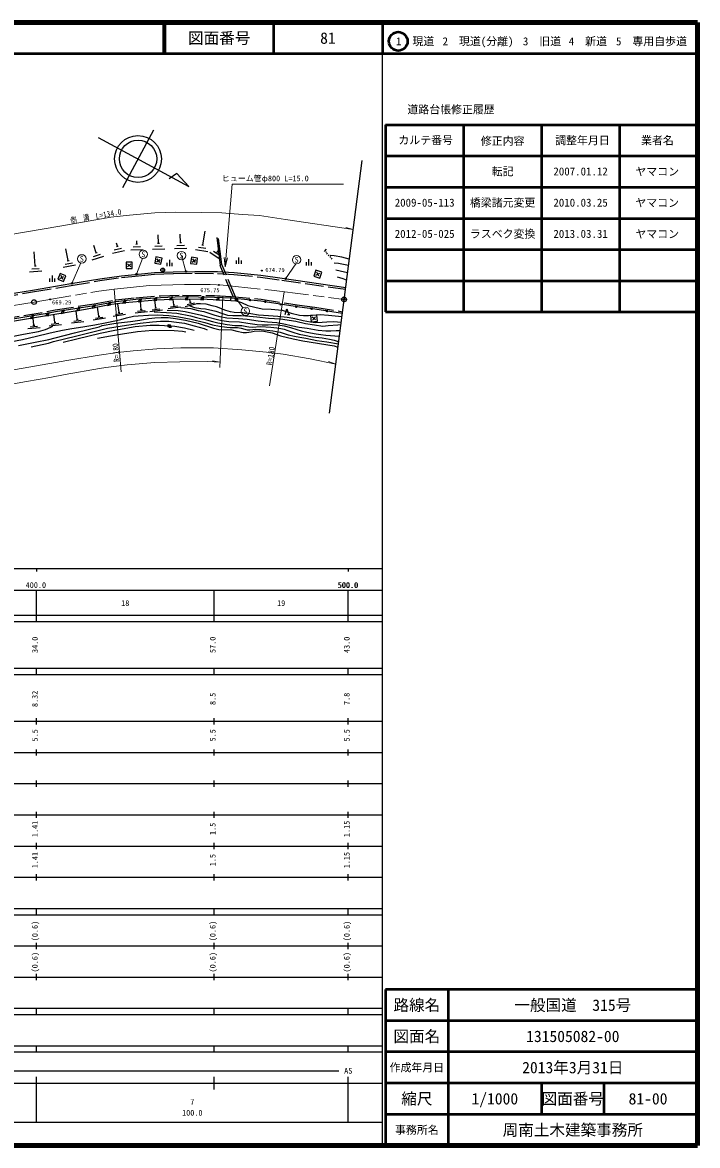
# Model space of a CAD drawing. Units: millimetres, scale not verified. Extents: x 40000 to 680000, y 20000 to 380000.
# Drawn here: x 463543 to 680000, y 20000 to 380000 of the extents above; entities that cross this region are included whole.
import ezdxf
from ezdxf.enums import TextEntityAlignment as Align

# ---------------------------------------------------------------- set-up
doc = ezdxf.new("R2010")
doc.units = ezdxf.units.MM
doc.header["$LTSCALE"] = 1000
doc.header["$PDMODE"] = 32
doc.header["$PDSIZE"] = 500
doc.linetypes.add('CHAIN', pattern=[18.5, 12, -1.5, 3.5, -1.5])
doc.linetypes.add('DASHED', pattern=[7.5, 6, -1.5])
for name, color, linetype, lineweight in [('M-BGD', 7, 'Continuous', 25), ('M-BMK', 2, 'CHAIN', 13), ('M-BMK-OTRS', 5, 'Continuous', 25), ('M-BMK-SRVR', 3, 'Continuous', 25), ('M-STR-HTXT', 7, 'Continuous', 13), ('M-STR-STRC', 7, 'Continuous', 25), ('M-TTL', 2, 'Continuous', 140), ('M-TTL-BAND', 7, 'Continuous', 25), ('M-TTL-FRAM', 2, 'Continuous', 50), ('M-TTL-LINE', 7, 'Continuous', 50)]:
    doc.layers.add(name, color=color, linetype=linetype, lineweight=lineweight)
doc.layers.add('M-OTRS', color=6, linetype='Continuous')
doc.layers.add('M-TTL-TXT', color=7, linetype='Continuous')
doc.styles.add('ＭＳ ゴシック', font='')
doc.styles.get('ＭＳ ゴシック').set_extended_font_data('MS Gothic')

# ---------------------------------------------------------------- blocks, each defined once
blk = doc.blocks.new('open_arrow')
at = {"color": 0, "linetype": 'Continuous', "lineweight": -2}
blk.add_lwpolyline([(7.5, 1.25), (0, 0), (7.5, -1.25)], dxfattribs=at)

msp = doc.modelspace()

# ---------------------------------------------------------------- linework, layer by layer
at = {"layer": 'M-BGD'}
for p, q in [((500195, 308995), (500164, 309976)), ((507160, 309214), (507073, 311976)), ((514241, 309437), (514157, 312104)), ((521330, 308701), (522093, 313136)), ((525913, 311087), (526899, 302135)), ((527521, 302397), (526439, 310697)), ((467641, 301984), (467305, 306472)), ((478195, 303658), (477466, 307433)), ((487191, 306191), (486440, 308493)), ((486925, 306105), (487458, 306278)), ((492412, 306046), (496313, 306931)), ((492993, 307101), (495333, 307632)), ((493691, 308182), (494237, 308306)), ((493964, 308244), (493728, 309281)), ((498252, 307133), (502250, 307259)), ((499024, 308058), (501422, 308133)), ((499915, 308986), (500475, 309004)), ((505217, 307352), (509215, 307478)), ((505989, 308277), (508388, 308352)), ((506880, 309205), (507440, 309223)), ((512299, 307575), (516297, 307700)), ((513070, 308499), (515469, 308575)), ((513961, 309428), (514521, 309445)), ((519054, 307266), (522996, 306588)), ((519995, 308017), (522361, 307611)), ((521055, 308748), (521606, 308654)), ((523618, 306404), (526939, 304174)), ((524784, 306705), (526777, 305368)), ((525781, 306037), (526372, 306918)), ((526282, 306784), (526372, 306918)), ((560954, 307341), (560306, 306622)), ((561038, 306516), (560775, 306224)), ((477188, 302547), (479544, 303002)), ((477920, 303605), (478470, 303712)), ((485849, 303860), (489651, 305101)), ((486330, 304964), (488611, 305708)), ((498244, 301649), (497244, 302649)), ((497244, 301649), (498244, 302649)), ((506557, 303268), (507730, 304059)), ((507539, 303077), (506748, 304250)), ((509947, 301876), (509947, 302922)), ((510747, 301876), (510747, 303869)), ((511547, 301876), (511547, 302922)), ((518009, 303210), (519146, 304051)), ((518998, 303062), (518157, 304199)), ((532147, 302637), (532147, 303682)), ((532947, 302637), (532947, 304629)), ((533747, 302637), (533747, 303682)), ((554579, 302115), (554579, 303160)), ((555379, 302115), (555379, 304107)), ((556179, 302115), (556179, 303160)), ((561345, 305969), (561082, 305678)), ((561856, 305509), (561593, 305218)), ((562389, 304909), (562126, 304618)), ((562820, 304384), (562557, 304092)), ((465781, 300040), (469770, 300339)), ((466512, 300997), (468905, 301176)), ((467362, 301963), (467920, 302005)), ((473154, 296911), (473154, 298903)), ((476454, 297592), (475905, 298895)), ((476573, 301512), (480500, 302271)), ((508506, 301253), (508506, 300053)), ((557590, 299034), (558862, 299653)), ((558535, 298708), (557916, 299979)), ((472354, 296911), (472354, 297956)), ((473954, 296911), (473954, 297956)), ((475527, 297969), (476831, 298518)), ((506787, 291805), (506163, 291754)), ((511782, 292015), (511156, 291995)), ((516780, 292087), (516154, 292096)), ((521780, 292015), (521154, 292024)), ((526777, 291881), (526152, 291913)), ((482013, 288596), (481395, 288498)), ((485844, 288424), (486818, 288600)), ((486951, 289383), (486334, 289273)), ((488044, 285838), (487576, 288738)), ((490763, 289315), (491738, 289492)), ((491874, 290257), (491257, 290147)), ((494510, 287031), (494071, 289816)), ((495711, 290030), (496693, 290158)), ((496828, 290911), (496206, 290843)), ((500689, 290491), (501676, 290575)), ((501803, 291403), (501180, 291353)), ((501320, 287980), (501878, 288033)), ((501599, 288006), (501357, 290548)), ((505163, 287879), (507544, 288181)), ((505671, 290917), (506658, 291001)), ((506297, 288476), (505985, 290943)), ((506019, 288441), (506575, 288511)), ((510278, 288269), (514239, 288826)), ((510666, 291123), (511656, 291158)), ((511007, 288826), (513384, 289160)), ((511856, 289400), (512410, 289478)), ((512133, 289439), (511890, 291166)), ((515663, 291247), (516654, 291244)), ((515697, 288921), (519576, 289896)), ((516363, 289552), (518690, 290138)), ((517145, 290213), (517688, 290350)), ((517417, 290281), (517175, 291242)), ((520663, 291230), (521654, 291226)), ((525659, 291059), (526648, 291003)), ((536743, 291084), (536120, 291144)), ((541707, 290504), (541089, 290601)), ((546647, 289728), (546028, 289825)), ((551586, 288952), (550968, 289049)), ((556543, 288303), (555923, 288382)), ((466122, 285097), (467100, 285257)), ((467219, 286130), (466601, 286030)), ((467185, 282953), (466995, 285240)), ((471055, 285915), (472032, 286079)), ((472150, 286957), (471536, 286834)), ((473937, 283877), (473642, 286349)), ((475986, 286742), (476963, 286906)), ((477074, 287816), (476456, 287718)), ((479976, 284252), (482359, 284541)), ((481113, 284843), (480786, 287547)), ((480835, 284809), (481391, 284877)), ((480917, 287569), (481894, 287733)), ((486212, 284631), (490161, 285267)), ((486930, 285202), (489300, 285584)), ((487767, 285793), (488320, 285882)), ((492675, 285830), (496626, 286454)), ((493395, 286400), (495766, 286773)), ((494234, 286987), (494787, 287075)), ((499693, 286921), (503675, 287300)), ((500447, 287444), (502836, 287672)), ((504426, 287332), (508394, 287835)), ((548565, 286415), (549317, 286415)), ((557552, 284655), (556471, 285567)), ((556555, 284571), (557467, 285652)), ((561484, 287537), (560866, 287636)), ((465267, 281890), (469253, 282222)), ((466027, 282405), (468418, 282604)), ((466906, 282930), (467464, 282976)), ((472058, 282747), (476030, 283221)), ((472799, 283288), (475182, 283573)), ((473659, 283844), (474215, 283911)), ((479236, 283709), (483207, 284190)), ((510553, 282303), (511303, 282303))]:
    msp.add_line(p, q, dxfattribs=at)
at = {"layer": 'M-BGD', "linetype": 'DASHED'}
for p, q in [((531107, 292126), (526899, 302135)), ((531870, 292053), (527521, 302397))]:
    msp.add_line(p, q, dxfattribs=at)
at = {"layer": 'M-BGD'}
for points in [[(496744, 301149), (498744, 301149), (498744, 303149), (496744, 303149)], [(505971, 302872), (507935, 302491), (508316, 304454), (506353, 304836)], [(517440, 302789), (519418, 302493), (519715, 304471), (517737, 304767)], [(474876, 297695), (476728, 296940), (477482, 298793), (475630, 299547)], [(556954, 298724), (558845, 298072), (559497, 299963), (557607, 300615)], [(530477, 292187), (531870, 292053), (531737, 290660), (530343, 290793)], [(556099, 284030), (558092, 284199), (557923, 286192), (555930, 286023)]]:
    msp.add_lwpolyline(points, close=True, dxfattribs=at)
for points in [[(568345, 304132), (565984, 304719), (563450, 305156), (562204, 305298)], [(568076, 302049), (564925, 302724), (563492, 302885)], [(433215, 288818), (456019, 292462), (466715, 294213), (479044, 296286), (488311, 297849), (495252, 298829), (500697, 299334), (505857, 299899), (511911, 300111), (518808, 300223), (526092, 300139), (531400, 299811), (539985, 298974), (546812, 298009), (567179, 295079)], [(567775, 299709), (565425, 300248), (564000, 300563)], [(567477, 297398), (566323, 297775), (565270, 298113), (564552, 298327)], [(361020, 273904), (374019, 274209), (389905, 274767), (413519, 277321), (430241, 280067), (449212, 283202), (471495, 286825), (474088, 287345), (486567, 289315), (493507, 290546), (499937, 291253), (507825, 291888), (514889, 292114), (525135, 291967), (530440, 291688), (539996, 290772), (552322, 288836), (557258, 288213), (566112, 286796)], [(530343, 290793), (522786, 291222), (514312, 291252), (506270, 290968), (496484, 290131), (492116, 289561), (483735, 288041), (468664, 285514), (450651, 282562), (436895, 280447), (412760, 276428), (395271, 274667), (383593, 273427), (383475, 274541)], [(514314, 288602), (517518, 288319), (519928, 287698), (521745, 287330), (525194, 286159), (526881, 285729), (529071, 285277), (532855, 285080), (535597, 284854), (539148, 284321), (542121, 284001), (545077, 283876), (547935, 283323), (549654, 282893), (552309, 282338), (554801, 282003), (558369, 281412), (560831, 281105), (562377, 281125), (564119, 281232), (564899, 281239), (565396, 281231)], [(517174, 289167), (518661, 288660), (520687, 288314), (522191, 288217), (525513, 287448), (527401, 286788), (529334, 286201), (531012, 286062), (533625, 286037), (536309, 285803), (538710, 285668), (542478, 285241), (546290, 285002), (551156, 284231), (554302, 283502), (557195, 283069), (559819, 282699), (561526, 282837), (564624, 283061), (565640, 283130)], [(565724, 283781), (563411, 284036), (561117, 283940), (559654, 283773), (557550, 283721), (555918, 283961), (553558, 284398), (550914, 285003), (548439, 285405), (545437, 285723), (542438, 285924), (539267, 286129), (536717, 286637), (534208, 286933), (531419, 287037), (530296, 287204), (528719, 287633), (525721, 288807), (524354, 289135), (522462, 289660), (520605, 289804), (519345, 289841)], [(531761, 290916), (533821, 290274), (535781, 289276), (538070, 288712), (540365, 288223), (543270, 288049), (546856, 287733), (549732, 286768), (552325, 286226), (553612, 286059), (555216, 286084), (558963, 286408), (561682, 286188), (565976, 285741)], [(547778, 286415), (548360, 288197), (548942, 286415)], [(460130, 277683), (463550, 278327), (468056, 279450), (471983, 280371), (473433, 280731), (476383, 281389), (479372, 281928), (482886, 282390), (486750, 283039), (490031, 283731), (493732, 284496), (495074, 284821), (496912, 285361), (499128, 285846), (500697, 286006), (503906, 286147), (506866, 286281), (510517, 286084), (513671, 285651), (517661, 284897), (522038, 283781), (524498, 283092), (526749, 282622), (529097, 282277), (530184, 282235), (532471, 282193), (533666, 282009), (535607, 281526), (536425, 281496), (538381, 281699), (540123, 281587), (543855, 281147), (546139, 280682), (548744, 279917), (550806, 279463), (552436, 279115), (554383, 278811), (557896, 278097), (561090, 277674), (564843, 276942)], [(462271, 276405), (467572, 277473), (472024, 278385), (473981, 278914), (480261, 280558), (485001, 281707), (488121, 282459), (489116, 282819), (492804, 283542), (494361, 283728), (498185, 284137), (501138, 284527), (504099, 285076), (505987, 285316), (507988, 285440), (510233, 285383), (512647, 285097), (515822, 284576), (519893, 283602), (524772, 281971), (526525, 281615), (530659, 281473), (532292, 281033), (534308, 280663), (535364, 280634), (536913, 280787), (537840, 281038), (539584, 281108), (540887, 281031), (543612, 280481), (546264, 279591), (550367, 278570), (553405, 277960), (563522, 276292), (564713, 275932)], [(505825, 287250), (509781, 287066), (513035, 286801), (517453, 285925), (519310, 285395), (520607, 285093), (521803, 284850), (524527, 284140), (526226, 283711), (529228, 283179), (531626, 282863), (533872, 282863), (535536, 282546), (536163, 282417), (537180, 282326), (539858, 282488), (543190, 282339), (545153, 282147), (546413, 281935), (547450, 281677), (548609, 281293), (550267, 280674), (552219, 280056), (553937, 279773), (556513, 279280), (559595, 278856), (561966, 278438), (563490, 278124), (564411, 277809), (564929, 277606)], [(509904, 287778), (513476, 287656), (515765, 287338), (520963, 286159), (522770, 285693), (526075, 284823), (527485, 284452), (529670, 284153), (533137, 283987), (535817, 283622), (538839, 283217), (540412, 283062), (542303, 283042), (543494, 283138), (545416, 283054), (547409, 282782), (549514, 282244), (551507, 281582), (552926, 281130), (554753, 280777), (557750, 280179), (559165, 279959), (560779, 279779), (565165, 279444)], [(418174, 273847), (419522, 273728), (421316, 273955), (424014, 274394), (428007, 275205), (432656, 275947), (435788, 276102), (439483, 276300), (442098, 276532), (443894, 276816), (446404, 277291), (448750, 277807), (450638, 278113), (453962, 278331), (455229, 278328), (457660, 278673), (460157, 279337), (463922, 280093), (468638, 280965), (470975, 281619), (472606, 282304), (473285, 282698)], [(466353, 276035), (471897, 277181), (473515, 277749), (480980, 279593), (486564, 280959), (490779, 281960), (496934, 283010), (501298, 283592), (505283, 284004), (507826, 284222), (510521, 284222), (512978, 283887), (515466, 283586), (518580, 282737), (521801, 281855), (522789, 281455)], [(476596, 277531), (480957, 278589), (488414, 280420), (493123, 281419), (499718, 282521), (504541, 282968), (507396, 282960), (512430, 282629), (515462, 282138), (518551, 281419)], [(487557, 278773), (491730, 279527), (495571, 280161), (500474, 280979), (505322, 281332), (512165, 281239), (514900, 281060), (515887, 280796)]]:
    msp.add_lwpolyline(points, dxfattribs=at)
at = {"layer": 'M-BGD', "linetype": 'DASHED'}
for points in [[(433097, 288192), (456115, 291870), (466813, 293621), (479144, 295694), (488403, 297256), (495322, 298233), (500757, 298737), (505900, 299301), (511926, 299511), (518810, 299623), (526070, 299539), (531353, 299213), (539914, 298378), (546727, 297415), (567102, 294484)], [(390030, 275284), (413451, 277817), (430160, 280560), (449131, 283695), (471406, 287318), (474000, 287837), (486484, 289808), (493436, 291042), (499890, 291750), (507797, 292388), (514884, 292614), (525151, 292467), (530477, 292187), (540059, 291269), (552392, 289331), (557329, 288708), (566176, 287292)]]:
    msp.add_lwpolyline(points, dxfattribs=at)
at = {"layer": 'M-BGD'}
for centre, radius in [((508506, 300653), 600), ((540301, 300441), 150), ((526511, 295863), 150), ((472423, 291222), 150), ((510553, 282753), 450)]:
    msp.add_circle(centre, radius, dxfattribs=at)
for centre, radius, start, end in [((506471, 291834), 318, 194.49831, 354.71605), ((511467, 292059), 318, 191.72463, 351.94236), ((516159, 291148), 505, 10.96871, 168.6269), ((516468, 292146), 318, 189.06673, 349.28446), ((521159, 291130), 505, 10.96871, 168.6269), ((521467, 292074), 318, 189.06673, 349.28446), ((526467, 291951), 318, 186.88161, 347.09934), ((481422, 287554), 505, 20.69153, 178.34972), ((481695, 288601), 318, 198.86187, 359.07961), ((486348, 288416), 505, 21.44582, 179.10401), ((486633, 289382), 318, 199.9558, 0.17353), ((491268, 289308), 505, 21.44582, 179.10401), ((491556, 290256), 318, 199.9558, 0.17353), ((496215, 289997), 505, 18.61157, 176.26976), ((496511, 290931), 318, 196.15754, 356.37527), ((501191, 290435), 505, 16.05784, 173.71603), ((501487, 291432), 318, 194.49831, 354.71605), ((506173, 290861), 505, 16.05784, 173.71603), ((511164, 291043), 505, 13.19477, 170.85296), ((526148, 290933), 505, 7.92129, 165.57948), ((536437, 291168), 318, 184.41908, 344.63681), ((541407, 290606), 318, 180.96245, 341.18018), ((546346, 289830), 318, 180.96245, 341.18018), ((551285, 289054), 318, 180.96245, 341.18018), ((556240, 288397), 318, 182.69947, 342.91721), ((466627, 285081), 505, 20.47685, 178.13504), ((466901, 286134), 318, 199.12739, 359.34512), ((471560, 285900), 505, 20.69153, 178.34972), ((471832, 286949), 318, 201.21552, 1.43325), ((476491, 286727), 505, 20.69153, 178.34972), ((476757, 287821), 318, 198.86187, 359.07961), ((561184, 287640), 318, 180.79755, 341.01528)]:
    msp.add_arc(centre, radius, start, end, dxfattribs=at)
at = {"layer": 'M-BMK'}
msp.add_lwpolyline([(420260, 282527), (467267, 290352), (487997, 293849), (492928, 294515), (504281, 295677), (515525, 296021), (523698, 296031), (527872, 295782), (543368, 294186), (566682, 291217)], dxfattribs=at)
at = {"layer": 'M-BMK-OTRS'}
msp.add_line((561993, 254811), (572417, 335759), dxfattribs=at)
at = {"layer": 'M-BMK-SRVR'}
for p, q in [((487849, 343172), (516907, 327469)), ((505598, 345516), (495614, 327041)), ((513040, 331612), (510581, 329892)), ((516907, 327469), (513040, 331612))]:
    msp.add_line(p, q, dxfattribs=at)
for centre, radius in [((500586, 336241), 7500), ((500606, 336278), 6000), ((566682, 291217), 750), ((467267, 290352), 750)]:
    msp.add_circle(centre, radius, dxfattribs=at)
at = {"layer": 'M-OTRS'}
msp.add_point((566682, 291217), dxfattribs=at)
at = {"layer": 'M-STR-HTXT'}
for p, q in [((569565, 313609), (567211, 314306)), ((479410, 296348), (482271, 302900)), ((500103, 299278), (501990, 304363)), ((515945, 300176), (514524, 305271)), ((547936, 297847), (551155, 302615)), ((495197, 267981), (492928, 294515)), ((526876, 269389), (527814, 292327)), ((542778, 263527), (547438, 293667)), ((532292, 291152), (534222, 288517)), ((526945, 271065), (524529, 271503)), ((564007, 270451), (561701, 271293))]:
    msp.add_line(p, q, dxfattribs=at)
for points in [[(528498, 301631), (530833, 328134), (566442, 328134)], [(431067, 307177), (458555, 311807), (475553, 314740), (491844, 317607), (497830, 318268), (506025, 318995), (512616, 319164), (520928, 319117), (527489, 318974), (534125, 318472), (539504, 318095), (547892, 316849), (569565, 313609)], [(360857, 258449), (366362, 258028), (374212, 257565), (382684, 257578), (390048, 257734), (398351, 258401), (407739, 259582), (418018, 261255), (429100, 263261), (449456, 266701), (466191, 269591), (477775, 271595), (488140, 273374), (494045, 274202), (499083, 274787), (506668, 275427), (514330, 275700), (524745, 275705), (533842, 275101), (541809, 274363), (547105, 273648), (555821, 272200), (564007, 270451)], [(384319, 252401), (390122, 252668), (397297, 253245), (403349, 254026), (408764, 254894), (416904, 256280), (422844, 257413), (430289, 258794), (443918, 261194), (464789, 264936), (472350, 266245), (477190, 267167), (488259, 269109), (490276, 269436), (497112, 270236), (505940, 270960), (513986, 271200), (523002, 271313), (526945, 271065)]]:
    msp.add_lwpolyline(points, dxfattribs=at)
for centre in [(502287, 305680), (514524, 305271), (482568, 304217), (551452, 303931), (535020, 287428)]:
    msp.add_circle(centre, 1350, dxfattribs=at)
at = {"layer": 'M-STR-STRC'}
for centre in [(500103, 299278), (515945, 300176), (479410, 296348), (547936, 297847), (532292, 291152)]:
    msp.add_circle(centre, 250, dxfattribs=at)
at = {"layer": 'M-TTL'}
for p, q in [((680000, 380000), (40000, 380000)), ((680000, 20000), (680000, 380000)), ((40000, 20000), (680000, 20000))]:
    msp.add_line(p, q, dxfattribs=at)
at = {"layer": 'M-TTL-BAND'}
for p, q in [((579000, 20000), (579000, 370000)), ((40000, 205000), (579000, 205000)), ((468000, 205000), (468000, 204000)), ((568000, 205000), (568000, 204000)), ((68000, 198000), (579000, 198000)), ((468000, 188000), (468000, 198000)), ((525000, 188000), (525000, 198000)), ((568000, 188000), (568000, 198000)), ((40000, 190000), (579000, 190000)), ((40000, 188000), (579000, 188000)), ((40000, 173000), (579000, 173000)), ((468000, 171000), (468000, 173000)), ((525000, 171000), (525000, 173000)), ((568000, 171000), (568000, 173000)), ((40000, 171000), (579000, 171000)), ((40000, 156000), (579000, 156000)), ((468000, 155000), (468000, 157000)), ((525000, 155000), (525000, 157000)), ((568000, 155000), (568000, 157000)), ((46000, 146000), (579000, 146000)), ((468000, 145000), (468000, 147000)), ((525000, 145000), (525000, 147000)), ((568000, 145000), (568000, 147000)), ((468000, 135000), (468000, 137000)), ((525000, 135000), (525000, 137000)), ((568000, 135000), (568000, 137000)), ((52000, 136000), (579000, 136000)), ((46000, 126000), (579000, 126000)), ((468000, 125000), (468000, 127000)), ((525000, 125000), (525000, 127000)), ((568000, 125000), (568000, 127000)), ((52000, 116000), (579000, 116000)), ((468000, 115000), (468000, 117000)), ((525000, 115000), (525000, 117000)), ((568000, 115000), (568000, 117000)), ((46000, 106000), (579000, 106000)), ((468000, 105000), (468000, 107000)), ((525000, 105000), (525000, 107000)), ((568000, 105000), (568000, 107000)), ((40000, 96000), (579000, 96000)), ((40000, 94000), (579000, 94000)), ((468000, 94000), (468000, 96000)), ((525000, 94000), (525000, 96000)), ((568000, 94000), (568000, 96000)), ((49000, 84000), (579000, 84000)), ((468000, 83000), (468000, 85000)), ((525000, 83000), (525000, 85000)), ((568000, 83000), (568000, 85000)), ((40000, 74000), (579000, 74000)), ((468000, 73000), (468000, 75000)), ((525000, 73000), (525000, 75000)), ((568000, 73000), (568000, 75000)), ((40000, 64000), (579000, 64000)), ((40000, 62000), (579000, 62000)), ((468000, 62000), (468000, 64000)), ((525000, 62000), (525000, 64000)), ((568000, 62000), (568000, 64000)), ((40000, 52000), (579000, 52000)), ((468000, 50000), (468000, 52000)), ((525000, 50000), (525000, 52000)), ((568000, 50000), (568000, 52000)), ((40000, 50000), (579000, 50000)), ((71000, 44000), (565000, 44000)), ((40000, 40000), (579000, 40000)), ((468000, 27500), (468000, 42000)), ((525000, 38000), (525000, 42000)), ((568000, 27500), (568000, 42000)), ((68000, 27500), (579000, 27500))]:
    msp.add_line(p, q, dxfattribs=at)
at = {"layer": 'M-TTL-FRAM'}
for p, q in [((580000, 347197), (580000, 287197)), ((580000, 347197), (680000, 347197)), ((580000, 287197), (680000, 287197)), ((680000, 70000), (580000, 70000)), ((580000, 70000), (580000, 20000))]:
    msp.add_line(p, q, dxfattribs=at)
at = {"layer": 'M-TTL-LINE'}
for p, q in [((508747, 380000), (508747, 370000)), ((509247, 380000), (509247, 370000)), ((543997, 380000), (543997, 370000)), ((579000, 380000), (579000, 370000)), ((40000, 370000), (680000, 370000)), ((605000, 347197), (605000, 287197)), ((630000, 347197), (630000, 287197)), ((655000, 347197), (655000, 287197)), ((580000, 337197), (680000, 337197)), ((580000, 327197), (680000, 327197)), ((580000, 317197), (680000, 317197)), ((580000, 307197), (680000, 307197)), ((580000, 297197), (680000, 297197)), ((600000, 70000), (600000, 20000)), ((680000, 60000), (580000, 60000)), ((680000, 50000), (580000, 50000)), ((680000, 40000), (580000, 40000)), ((630000, 40000), (630000, 30000)), ((650000, 40000), (650000, 30000)), ((680000, 30000), (580000, 30000))]:
    msp.add_line(p, q, dxfattribs=at)
msp.add_circle((584031, 373958), 3000, dxfattribs=at)

# ---------------------------------------------------------------- block references
at = {"layer": 'M-STR-HTXT', "xscale": 400, "yscale": 400, "rotation": 85}
msp.add_blockref('open_arrow', (528498, 301631), dxfattribs=at)

# ---------------------------------------------------------------- texts
at = {"layer": 'M-BGD', "style": 'ＭＳ ゴシック'}
for s, p in [('674.79', (544524, 299614)), ('675.75', (523672, 293137)), ('669.29', (476126, 289231))]:
    msp.add_text(s, height=1320, dxfattribs=at).set_placement(p, align=Align.BOTTOM_CENTER)
at = {"layer": 'M-STR-HTXT', "style": 'ＭＳ ゴシック'}
msp.add_text('ヒューム管φ800 L=15.0', height=1833, dxfattribs=at).set_placement((527425, 330019), align=Align.MIDDLE_LEFT)
at = {"layer": 'M-STR-HTXT', "style": 'ＭＳ ゴシック', "width": 0.8}
for s, rotation, p in [('側\u3000溝\u3000L=134.0', 9.98, (487340, 316497)), ('R=180', 94.888, (494970, 274300)), ('R=180', 81.212, (544542, 272890))]:
    msp.add_text(s, height=1833, rotation=rotation, dxfattribs=at).set_placement(p, align=Align.BOTTOM_CENTER)
at = {"layer": 'M-STR-HTXT', "style": 'ＭＳ ゴシック'}
for p in [(502287, 305680), (514524, 305271), (482568, 304217), (551452, 303931), (535020, 287428)]:
    msp.add_text('S', height=1833, dxfattribs=at).set_placement(p, align=Align.MIDDLE_CENTER)
at = {"layer": 'M-TTL-BAND', "style": 'ＭＳ ゴシック'}
for s, p in [('400.0', (467844, 198195)), ('500.0', (567844, 198195)), ('500.0', (568000, 198195)), ('18', (496500, 192405)), ('19', (546500, 192405)), ('AS', (568000, 42500)), ('7', (518000, 32523)), ('100.0', (518000, 29033))]:
    msp.add_text(s, height=1833, dxfattribs=at).set_placement(p, align=Align.BOTTOM_CENTER)
for s, p in [('34.0', (469000, 180500)), ('57.0', (526000, 180500)), ('43.0', (569000, 180500)), ('8.32', (469000, 163174)), ('8.5', (526000, 163174)), ('7.8', (569000, 163174)), ('5.5', (469000, 151500)), ('5.5', (526000, 151500)), ('5.5', (569000, 151500)), ('1.41', (469000, 121500)), ('1.5', (526000, 121500)), ('1.15', (569000, 121500)), ('1.41', (469000, 111500)), ('1.5', (526000, 111500)), ('1.15', (569000, 111500)), ('(0.6)', (469000, 88764)), ('(0.6)', (526000, 88764)), ('(0.6)', (569000, 88764)), ('(0.6)', (469000, 78764)), ('(0.6)', (526000, 78764)), ('(0.6)', (569000, 78764))]:
    msp.add_text(s, height=1833, rotation=90, dxfattribs=at).set_placement(p, align=Align.BOTTOM_CENTER)
at = {"layer": 'M-TTL-TXT', "style": 'ＭＳ ゴシック'}
for s, height, p in [('図面番号', 3666, (526622, 375000)), ('81', 3666, (561497, 375000)), ('1\u3000現道', 2566, (589448, 373958)), ('2\u3000現道(分離)', 2566, (609619, 373958)), ('3\u3000旧道', 2566, (630121, 373958)), ('4\u3000新道', 2566, (644824, 373958)), ('5\u3000専用自歩道', 2566, (665228, 373958)), ('道路台帳修正履歴', 2566, (600968, 352113)), ('カルテ番号', 2566, (592839, 342277)), ('修正内容', 2566, (617509, 342023)), ('調整年月日', 2566, (643089, 342197)), ('業者名', 2566, (667134, 342197)), ('転記', 2566, (617500, 332245)), ('2007.01.12', 2566, (642500, 332245)), ('ヤマコン', 2566, (667077, 332189)), ('2009-05-113', 2566, (592500, 322245)), ('橋梁諸元変更', 2566, (617500, 322245)), ('2010.03.25', 2566, (642500, 322245)), ('ヤマコン', 2566, (667077, 322189)), ('2012-05-025', 2566, (592500, 312245)), ('ラスベク変換', 2566, (617500, 312245)), ('2013.03.31', 2566, (642500, 312245)), ('ヤマコン', 2566, (667077, 312189)), ('路線名', 3666, (590000, 65000)), ('路線名', 3666, (590000, 65000)), ('一般国道\u3000315号', 3666, (640000, 65000)), ('図面名', 3666, (590000, 55000)), ('図面名', 3666, (590000, 55000)), ('131505082-00', 3666, (640000, 55000)), ('2013年3月31日', 3666, (640000, 45000)), ('作成年月日', 2566, (590000, 45000)), ('作成年月日', 2566, (590000, 45000)), ('縮尺', 3666, (590000, 35000)), ('縮尺', 3666, (590000, 35000)), ('1/1000', 3666, (615000, 35000)), ('図面番号', 3666, (640000, 35000)), ('図面番号', 3666, (640000, 35000)), ('81-00', 3666, (664125, 35000)), ('事務所名', 2566, (590000, 25000)), ('事務所名', 2566, (590000, 25000)), ('周南土木建築事務所', 3666, (640000, 25000))]:
    msp.add_text(s, height=height, dxfattribs=at).set_placement(p, align=Align.MIDDLE_CENTER)

doc.saveas('drawing.dxf')
